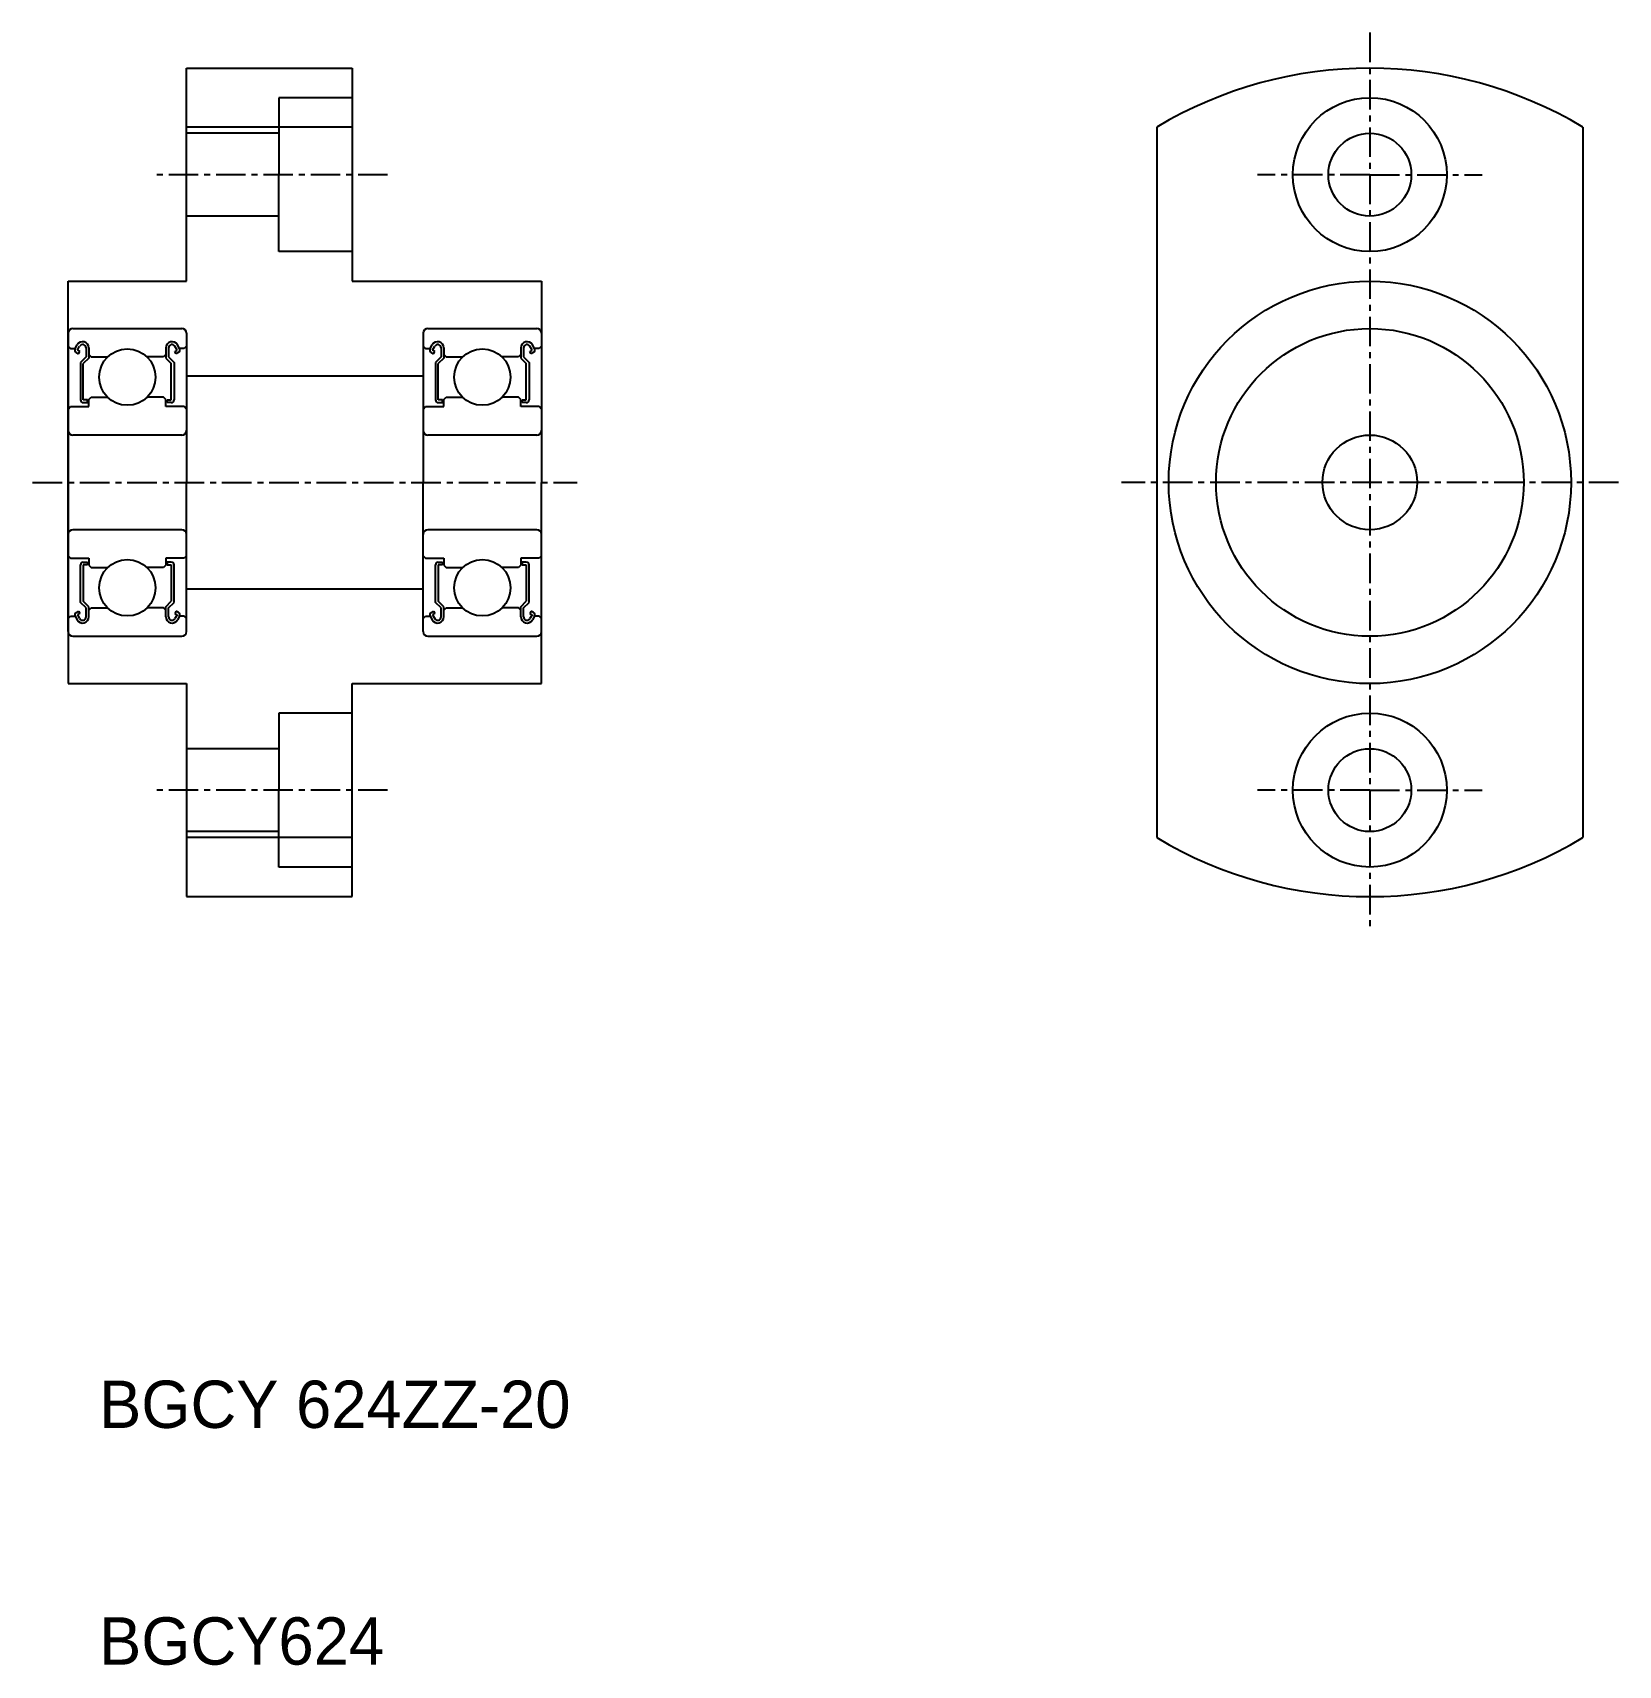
# Model space of a CAD drawing. Extents: x 118.1 to 185.1, y 52.9 to 121.9.
import ezdxf

# ---------------------------------------------------------------- set-up
doc = ezdxf.new("R2010")
doc.units = 0
doc.linetypes.add('CENTER', pattern=[2, 1.25, -0.25, 0.25, -0.25])
doc.linetypes.add('DASHED', pattern=[19.05, 12.7, -6.35])
doc.layers.get('0').update_dxf_attribs({"linetype": 'CONTINUOUS'})
doc.layers.add('CENTER', color=1, linetype='CENTER')

msp = doc.modelspace()

# ---------------------------------------------------------------- linework, layer by layer
for p, q in [((124.641, 111.379), (124.641, 120.379)), ((124.641, 120.379), (131.641, 120.379)), ((131.641, 120.379), (131.641, 111.379)), ((131.641, 117.887), (124.641, 117.887)), ((165.641, 117.887), (165.641, 87.871)), ((183.641, 117.887), (183.641, 87.871)), ((119.641, 102.879), (119.641, 111.379)), ((119.641, 111.379), (124.641, 111.379)), ((131.641, 111.379), (139.641, 111.379)), ((139.641, 111.379), (139.641, 102.879)), ((119.641, 109.179), (119.641, 102.879)), ((119.841, 109.379), (124.441, 109.379)), ((124.641, 109.179), (124.641, 102.879)), ((134.641, 109.179), (134.641, 102.879)), ((134.841, 109.379), (139.441, 109.379)), ((139.641, 109.179), (139.641, 102.879)), ((119.641, 108.629), (119.741, 108.529)), ((119.741, 108.529), (119.932, 108.529)), ((119.932, 108.529), (120.027, 108.689)), ((119.974, 108.37), (120.075, 108.312)), ((120.032, 108.471), (120.127, 108.631)), ((120.133, 108.413), (120.032, 108.471)), ((120.075, 108.312), (120.133, 108.413)), ((120.397, 108.559), (120.397, 108.179)), ((120.514, 108.559), (120.514, 108.131)), ((123.768, 108.559), (123.768, 108.131)), ((123.884, 108.559), (123.884, 108.179)), ((124.148, 108.413), (124.249, 108.471)), ((124.206, 108.312), (124.148, 108.413)), ((124.249, 108.471), (124.154, 108.631)), ((124.307, 108.37), (124.206, 108.312)), ((124.35, 108.529), (124.255, 108.69)), ((124.541, 108.529), (124.35, 108.529)), ((124.641, 108.629), (124.541, 108.529)), ((134.641, 108.629), (134.741, 108.529)), ((134.741, 108.529), (134.932, 108.529)), ((134.932, 108.529), (135.027, 108.689)), ((134.974, 108.37), (135.075, 108.312)), ((135.032, 108.471), (135.127, 108.631)), ((135.133, 108.413), (135.032, 108.471)), ((135.075, 108.312), (135.133, 108.413)), ((135.397, 108.559), (135.397, 108.179)), ((135.514, 108.559), (135.514, 108.131)), ((138.768, 108.559), (138.768, 108.131)), ((138.884, 108.559), (138.884, 108.179)), ((139.148, 108.413), (139.249, 108.471)), ((139.206, 108.312), (139.148, 108.413)), ((139.249, 108.471), (139.154, 108.631)), ((139.307, 108.37), (139.206, 108.312)), ((139.35, 108.529), (139.255, 108.69)), ((139.541, 108.529), (139.35, 108.529)), ((139.641, 108.629), (139.541, 108.529)), ((120.397, 108.179), (120.164, 107.946)), ((120.164, 107.946), (120.164, 106.365)), ((120.514, 108.131), (120.281, 107.898)), ((120.281, 106.365), (120.281, 107.898)), ((120.514, 108.279), (120.614, 108.179)), ((120.614, 108.179), (121.307, 108.179)), ((123.668, 108.179), (122.974, 108.179)), ((123.768, 108.279), (123.668, 108.179)), ((123.768, 108.131), (124, 107.898)), ((123.884, 108.179), (124.117, 107.946)), ((124, 106.365), (124, 107.898)), ((124.117, 107.946), (124.117, 106.365)), ((124.641, 107.604), (124.641, 107.604)), ((135.397, 108.179), (135.164, 107.946)), ((135.164, 107.946), (135.164, 106.365)), ((135.514, 108.131), (135.281, 107.898)), ((135.281, 106.365), (135.281, 107.898)), ((135.514, 108.279), (135.614, 108.179)), ((135.614, 108.179), (136.307, 108.179)), ((138.668, 108.179), (137.974, 108.179)), ((138.768, 108.279), (138.668, 108.179)), ((138.768, 108.131), (139, 107.898)), ((138.884, 108.179), (139.117, 107.946)), ((139, 106.365), (139, 107.898)), ((139.117, 107.946), (139.117, 106.365)), ((139.641, 107.604), (139.641, 107.604)), ((120.455, 106.365), (120.281, 106.365)), ((120.281, 106.249), (120.455, 106.249)), ((120.455, 106.249), (120.455, 106.365)), ((120.514, 106.379), (120.614, 106.479)), ((120.514, 106.079), (120.514, 106.379)), ((120.614, 106.479), (121.307, 106.479)), ((123.668, 106.479), (122.974, 106.479)), ((123.768, 106.379), (123.668, 106.479)), ((123.768, 106.079), (123.768, 106.379)), ((123.826, 106.249), (123.826, 106.365)), ((123.826, 106.365), (124, 106.365)), ((124, 106.249), (123.826, 106.249)), ((135.455, 106.365), (135.281, 106.365)), ((135.281, 106.249), (135.455, 106.249)), ((135.455, 106.249), (135.455, 106.365)), ((135.514, 106.379), (135.614, 106.479)), ((135.514, 106.079), (135.514, 106.379)), ((135.614, 106.479), (136.307, 106.479)), ((138.668, 106.479), (137.974, 106.479)), ((138.768, 106.379), (138.668, 106.479)), ((138.768, 106.079), (138.768, 106.379)), ((138.826, 106.249), (138.826, 106.365)), ((138.826, 106.365), (139, 106.365)), ((139, 106.249), (138.826, 106.249)), ((119.641, 105.979), (119.741, 106.079)), ((119.741, 106.079), (120.514, 106.079)), ((124.541, 106.079), (123.768, 106.079)), ((124.641, 105.979), (124.541, 106.079)), ((124.641, 106.029), (124.641, 106.029)), ((134.641, 105.979), (134.741, 106.079)), ((134.741, 106.079), (135.514, 106.079)), ((139.541, 106.079), (138.768, 106.079)), ((139.641, 105.979), (139.541, 106.079)), ((139.641, 106.029), (139.641, 106.029)), ((124.441, 104.879), (119.841, 104.879)), ((139.441, 104.879), (134.841, 104.879)), ((119.641, 102.879), (119.641, 94.379)), ((119.641, 96.579), (119.641, 102.879)), ((124.641, 96.579), (124.641, 102.879)), ((134.641, 96.579), (134.641, 102.879)), ((139.641, 94.379), (139.641, 102.879)), ((139.641, 96.579), (139.641, 102.879)), ((124.441, 100.879), (119.841, 100.879)), ((139.441, 100.879), (134.841, 100.879)), ((119.641, 99.779), (119.741, 99.679)), ((119.741, 99.679), (120.514, 99.679)), ((120.164, 97.812), (120.164, 99.393)), ((120.281, 99.509), (120.455, 99.509)), ((120.281, 99.393), (120.281, 97.86)), ((120.455, 99.393), (120.281, 99.393)), ((120.455, 99.509), (120.455, 99.393)), ((120.514, 99.679), (120.514, 99.379)), ((120.514, 99.379), (120.614, 99.279)), ((123.768, 99.379), (123.668, 99.279)), ((124.541, 99.679), (123.768, 99.679)), ((123.768, 99.679), (123.768, 99.379)), ((124, 99.509), (123.826, 99.509)), ((123.826, 99.509), (123.826, 99.393)), ((123.826, 99.393), (124, 99.393)), ((124, 99.393), (124, 97.86)), ((124.117, 97.812), (124.117, 99.393)), ((124.641, 99.779), (124.541, 99.679)), ((134.641, 99.779), (134.741, 99.679)), ((134.741, 99.679), (135.514, 99.679)), ((135.164, 97.812), (135.164, 99.393)), ((135.281, 99.509), (135.455, 99.509)), ((135.455, 99.393), (135.281, 99.393)), ((135.281, 99.393), (135.281, 97.86)), ((135.455, 99.509), (135.455, 99.393)), ((135.514, 99.679), (135.514, 99.379)), ((135.514, 99.379), (135.614, 99.279)), ((138.768, 99.379), (138.668, 99.279)), ((139.541, 99.679), (138.768, 99.679)), ((138.768, 99.679), (138.768, 99.379)), ((139, 99.509), (138.826, 99.509)), ((138.826, 99.509), (138.826, 99.393)), ((138.826, 99.393), (139, 99.393)), ((139, 99.393), (139, 97.86)), ((139.117, 97.812), (139.117, 99.393)), ((139.641, 99.779), (139.541, 99.679)), ((120.614, 99.279), (121.307, 99.279)), ((123.668, 99.279), (122.974, 99.279)), ((135.614, 99.279), (136.307, 99.279)), ((138.668, 99.279), (137.974, 99.279)), ((119.974, 97.388), (120.075, 97.446)), ((120.133, 97.345), (120.032, 97.287)), ((120.032, 97.287), (120.127, 97.127)), ((120.075, 97.446), (120.133, 97.345)), ((120.397, 97.579), (120.164, 97.812)), ((120.514, 97.627), (120.281, 97.86)), ((120.397, 97.199), (120.397, 97.579)), ((120.514, 97.199), (120.514, 97.627)), ((120.514, 97.479), (120.614, 97.579)), ((120.614, 97.579), (121.307, 97.579)), ((123.668, 97.579), (122.974, 97.579)), ((123.768, 97.479), (123.668, 97.579)), ((123.768, 97.627), (124, 97.86)), ((123.768, 97.199), (123.768, 97.627)), ((123.884, 97.579), (124.117, 97.812)), ((123.884, 97.199), (123.884, 97.579)), ((124.206, 97.446), (124.148, 97.345)), ((124.148, 97.345), (124.249, 97.287)), ((124.249, 97.287), (124.154, 97.127)), ((124.307, 97.388), (124.206, 97.446)), ((134.974, 97.388), (135.075, 97.446)), ((135.133, 97.345), (135.032, 97.287)), ((135.032, 97.287), (135.127, 97.127)), ((135.075, 97.446), (135.133, 97.345)), ((135.397, 97.579), (135.164, 97.812)), ((135.514, 97.627), (135.281, 97.86)), ((135.397, 97.199), (135.397, 97.579)), ((135.514, 97.199), (135.514, 97.627)), ((135.514, 97.479), (135.614, 97.579)), ((135.614, 97.579), (136.307, 97.579)), ((138.668, 97.579), (137.974, 97.579)), ((138.768, 97.479), (138.668, 97.579)), ((138.768, 97.627), (139, 97.86)), ((138.768, 97.199), (138.768, 97.627)), ((138.884, 97.579), (139.117, 97.812)), ((138.884, 97.199), (138.884, 97.579)), ((139.206, 97.446), (139.148, 97.345)), ((139.148, 97.345), (139.249, 97.287)), ((139.249, 97.287), (139.154, 97.127)), ((139.307, 97.388), (139.206, 97.446)), ((119.641, 97.129), (119.741, 97.229)), ((119.741, 97.229), (119.932, 97.229)), ((119.932, 97.229), (120.027, 97.069)), ((124.35, 97.229), (124.255, 97.069)), ((124.541, 97.229), (124.35, 97.229)), ((124.641, 97.129), (124.541, 97.229)), ((134.641, 97.129), (134.741, 97.229)), ((134.741, 97.229), (134.932, 97.229)), ((134.932, 97.229), (135.027, 97.069)), ((139.35, 97.229), (139.255, 97.069)), ((139.541, 97.229), (139.35, 97.229)), ((139.641, 97.129), (139.541, 97.229)), ((119.841, 96.379), (124.441, 96.379)), ((134.841, 96.379), (139.441, 96.379)), ((119.641, 94.379), (124.641, 94.379)), ((124.641, 94.379), (124.641, 85.379)), ((131.641, 94.379), (139.641, 94.379)), ((131.641, 85.379), (131.641, 94.379)), ((131.641, 87.871), (124.641, 87.871)), ((124.641, 85.379), (131.641, 85.379))]:
    msp.add_line(p, q)
at = {"color": 3, "linetype": 'DASHED'}
for p, q in [((131.641, 119.129), (128.541, 119.129)), ((128.541, 119.129), (128.541, 115.879)), ((128.541, 117.629), (124.641, 117.629)), ((128.541, 112.629), (128.541, 115.879)), ((128.541, 114.129), (124.641, 114.129)), ((131.641, 112.629), (128.541, 112.629)), ((128.541, 93.129), (128.541, 89.879)), ((131.641, 93.129), (128.541, 93.129)), ((128.541, 91.629), (124.641, 91.629)), ((128.541, 86.629), (128.541, 89.879)), ((128.541, 88.129), (124.641, 88.129)), ((131.641, 86.629), (128.541, 86.629))]:
    msp.add_line(p, q, dxfattribs=at)
at = {"color": 7, "linetype": 'CONTINUOUS'}
for p, q in [((124.641, 107.379), (134.641, 107.379)), ((124.641, 98.379), (134.641, 98.379))]:
    msp.add_line(p, q, dxfattribs=at)
for centre, radius in [((174.641, 115.879), 3.25), ((174.641, 115.879), 1.75), ((174.641, 102.879), 8.5), ((174.641, 102.879), 6.5), ((122.141, 107.329), 1.191), ((137.141, 107.329), 1.191), ((174.641, 102.879), 2), ((122.141, 98.429), 1.191), ((137.141, 98.429), 1.191), ((174.641, 89.879), 3.25), ((174.641, 89.879), 1.75)]:
    msp.add_circle(centre, radius)
for centre, radius, start, end in [((174.641, 102.879), 17.5, 59.05028, 120.94972), ((119.841, 109.179), 0.2, 90, 180), ((124.441, 109.179), 0.2, 0, 90), ((134.841, 109.179), 0.2, 90, 180), ((139.441, 109.179), 0.2, 0, 90), ((120.032, 108.471), 0.116, 150.00066, 240.00041), ((120.253, 108.559), 0.261, 0, 150.00011), ((120.253, 108.559), 0.145, 0, 149.99983), ((124.029, 108.559), 0.261, 30, 180.00005), ((124.029, 108.559), 0.145, 30, 180.00005), ((124.249, 108.471), 0.116, 299.99921, 29.99951), ((135.032, 108.471), 0.116, 150.00066, 240.00041), ((135.253, 108.559), 0.261, 0, 150.00011), ((135.253, 108.559), 0.145, 0, 149.99983), ((139.029, 108.559), 0.261, 30, 180.00005), ((139.029, 108.559), 0.145, 30, 180.00005), ((139.249, 108.471), 0.116, 299.99921, 29.99951), ((120.281, 106.365), 0.116, 180.00005, 270.00003), ((124, 106.365), 0.116, 269.99954, 0), ((135.281, 106.365), 0.116, 180.00005, 270.00003), ((139, 106.365), 0.116, 269.99954, 0), ((119.841, 105.079), 0.2, 180, 270), ((124.441, 105.079), 0.2, 270, 0), ((134.841, 105.079), 0.2, 180, 270), ((139.441, 105.079), 0.2, 270, 0), ((119.841, 100.679), 0.2, 90, 180), ((124.441, 100.679), 0.2, 0, 90), ((134.841, 100.679), 0.2, 90, 180), ((139.441, 100.679), 0.2, 0, 90), ((120.281, 99.393), 0.116, 89.99997, 179.99995), ((124, 99.393), 0.116, 0, 90.00046), ((135.281, 99.393), 0.116, 89.99997, 179.99995), ((139, 99.393), 0.116, 0, 90.00046), ((120.032, 97.287), 0.116, 119.99844, 210.00655), ((124.249, 97.287), 0.116, 330.00049, 60.00079), ((135.032, 97.287), 0.116, 119.99844, 210.00655), ((139.249, 97.287), 0.116, 330.00049, 60.00079), ((119.841, 96.579), 0.2, 180, 270), ((120.253, 97.199), 0.261, 209.99989, 0), ((120.253, 97.199), 0.145, 210.00017, 0), ((124.029, 97.199), 0.261, 179.99995, 330), ((124.029, 97.199), 0.145, 179.99995, 330), ((124.441, 96.579), 0.2, 270, 0), ((134.841, 96.579), 0.2, 180, 270), ((135.253, 97.199), 0.261, 209.99989, 0), ((135.253, 97.199), 0.145, 210.00017, 0), ((139.029, 97.199), 0.261, 179.99995, 330), ((139.029, 97.199), 0.145, 179.99995, 330), ((139.441, 96.579), 0.2, 270, 0), ((174.641, 102.879), 17.5, 239.05028, 300.94972)]:
    msp.add_arc(centre, radius, start, end)
at = {"layer": 'CENTER', "color": 1, "linetype": 'CENTER'}
for p, q in [((174.641, 121.879), (174.641, 83.879)), ((133.141, 115.879), (123.141, 115.879)), ((174.641, 115.879), (169.891, 115.879)), ((174.641, 115.879), (179.391, 115.879)), ((118.141, 102.879), (141.141, 102.879)), ((185.141, 102.879), (164.141, 102.879)), ((133.141, 89.879), (123.141, 89.879)), ((174.641, 89.879), (169.891, 89.879)), ((174.641, 89.879), (179.391, 89.879))]:
    msp.add_line(p, q, dxfattribs=at)

# ---------------------------------------------------------------- texts
for s, p in [('BGCY 624ZZ-20', (120.948, 62.933)), ('BGCY624', (120.948, 52.933))]:
    msp.add_text(s, height=2).set_placement(p)

doc.saveas('drawing.dxf')
